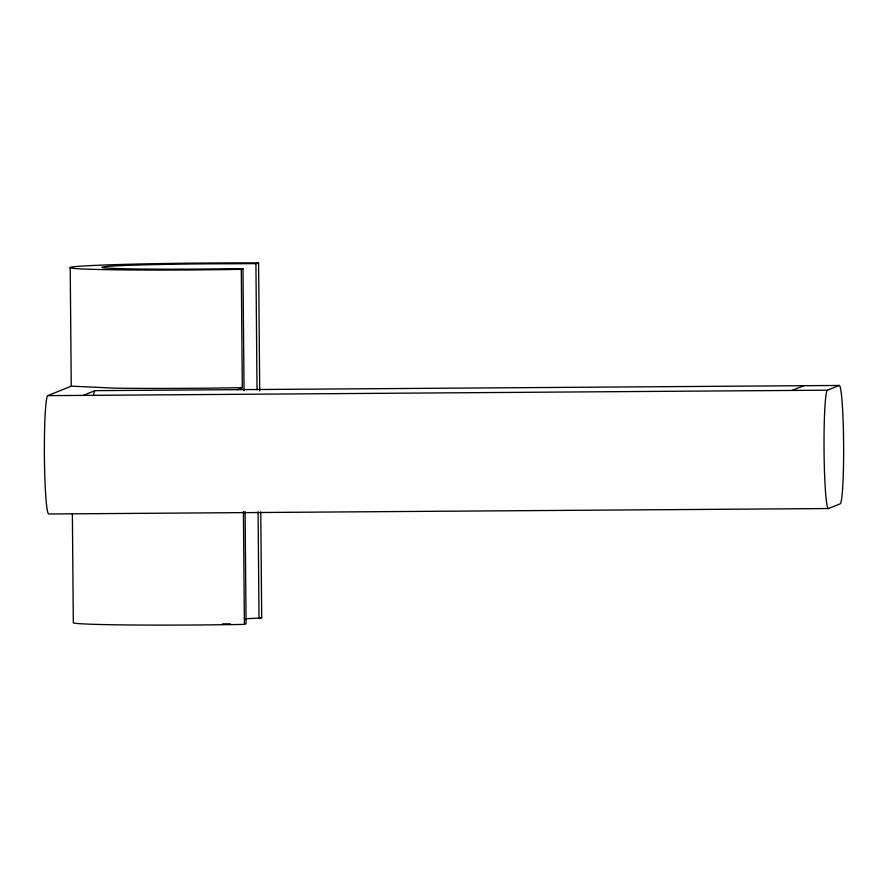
<?xml version="1.0" encoding="UTF-8"?>
<svg xmlns="http://www.w3.org/2000/svg" width="888" height="888" viewBox="0 0 888 888"><rect width="100%" height="100%" fill="white"/><g stroke="black" fill="none" stroke-linecap="round" stroke-linejoin="round"><path stroke-width="1.33" d="M259.707 390.898L258.586 262.926A130.236 3.408 -0.5 0 0 70.33 267.366A130.236 3.408 -0.5 0 0 241.281 269.353L242.979 268.676L244.045 390.72M83.228 395.393L94.961 390.653L839.171 385.459A59.196 3.918 89.6 0 1 843.6 443.045A59.196 3.918 89.6 0 1 840.203 503.796L828.482 508.547L48.829 513.986A59.196 3.918 89.6 0 1 44.4 456.399A59.196 3.918 89.6 0 1 47.797 395.648L71.251 386.158L114.752 388.134A130.236 3.408 -0.5 0 0 208.935 388.167L242.313 387.701L241.281 269.353M237.484 389.654L242.313 387.701M792.007 390.443L803.74 385.703M72.372 514.141L73.316 622.854A130.236 3.408 -0.5 0 0 244.389 624.397L246.076 623.709L245.099 511.377M47.797 395.648L827.45 390.198L839.171 385.459M242.979 268.676L219.336 268.831A98.268 2.575 -0.5 0 1 102.175 267.166A98.268 2.575 -0.5 0 1 231.868 263.769L255.922 263.603L258.586 262.926M245.654 618.736L261.694 617.959L260.761 511.999M222.433 623.875L230.314 623.82M255.922 263.603L257.021 389.81M258.086 511.854L259.019 618.636M243.401 511.555L244.389 624.397M70.219 267.81L71.251 386.158M259.163 617.948A130.236 3.408 -0.5 0 1 261.694 617.959M93.595 395.149A59.196 3.918 89.6 0 1 94.961 390.653M828.482 508.547A59.196 3.918 89.6 0 1 824.053 450.949A59.196 3.918 89.6 0 1 827.45 390.198"/></g></svg>
